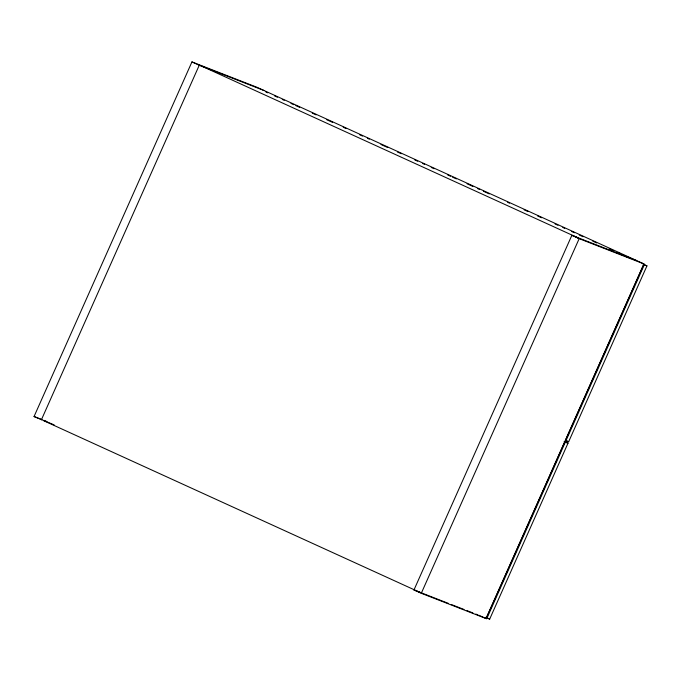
<?xml version="1.0" encoding="UTF-8"?>
<svg xmlns="http://www.w3.org/2000/svg" width="681" height="681" viewBox="0 0 681 681"><rect width="100%" height="100%" fill="white"/><g stroke="black" fill="none" stroke-linecap="round" stroke-linejoin="round"><path stroke-width="1.02" d="M54.131 424.85L34.05 416.534L191.94 61.911L256.746 87.185L643.979 263.939L486.089 618.561L421.284 593.287L413.971 589.95L571.861 235.32L636.667 260.602M41.362 419.871L199.252 65.248L264.066 90.522M421.284 593.287L579.173 238.656L643.979 263.939M486.787 616.816L564.668 441.892L568.005 443.195L489.69 619.089L486.353 617.795M643.945 265.581L486.685 618.791L478.777 615.224M646.95 265.879L643.613 264.577L565.298 440.479L568.635 441.782L646.95 265.879L643.077 264.117M577.13 237.507L578.314 237.967L200.657 65.665M34.05 416.534L41.907 419.598M43.873 420.364L46.819 421.513M413.971 589.95L448.336 603.357M451.282 604.498L464.05 609.478M466.996 610.627L472.886 612.926M475.832 614.075L477.798 614.841M419.241 592.138L420.424 592.598L43.737 420.73M265.845 91.926L267.778 92.812M274.545 95.902L277.448 97.23M282.283 99.435L284.224 100.32M290.991 103.41L293.894 104.729M295.826 105.615L299.7 107.377M312.273 113.123L316.146 114.885M326.778 119.745L332.583 122.393M343.224 127.245L346.127 128.573M359.67 134.753L362.573 136.081M367.408 138.286L369.34 139.171M380.951 144.466L387.719 147.556M397.389 151.974L401.262 153.736M414.806 159.924L417.708 161.244M422.543 163.449L424.476 164.334M431.252 167.424L434.146 168.752M447.689 174.932L450.592 176.26M452.524 177.137L456.398 178.907M467.038 183.759L472.844 186.415M477.679 188.62L479.611 189.505M483.484 191.267L489.281 193.915M507.66 202.308L509.601 203.185M524.106 209.808L527.979 211.578M537.649 215.996L541.514 217.758M555.058 223.938L557.96 225.266M562.795 227.471L564.728 228.356M571.504 231.446L574.406 232.766M579.242 234.979L583.106 236.741M592.785 241.159L596.65 242.921M609.223 248.667L613.096 250.429M617.931 252.634L619.863 253.519M623.736 255.29L629.542 257.937M191.94 61.911L199.252 65.248M571.861 235.32L579.173 238.656M565.732 440.454L568.635 441.782M564.132 441.433L568.005 443.195M485.825 617.327L489.69 619.089"/></g></svg>
